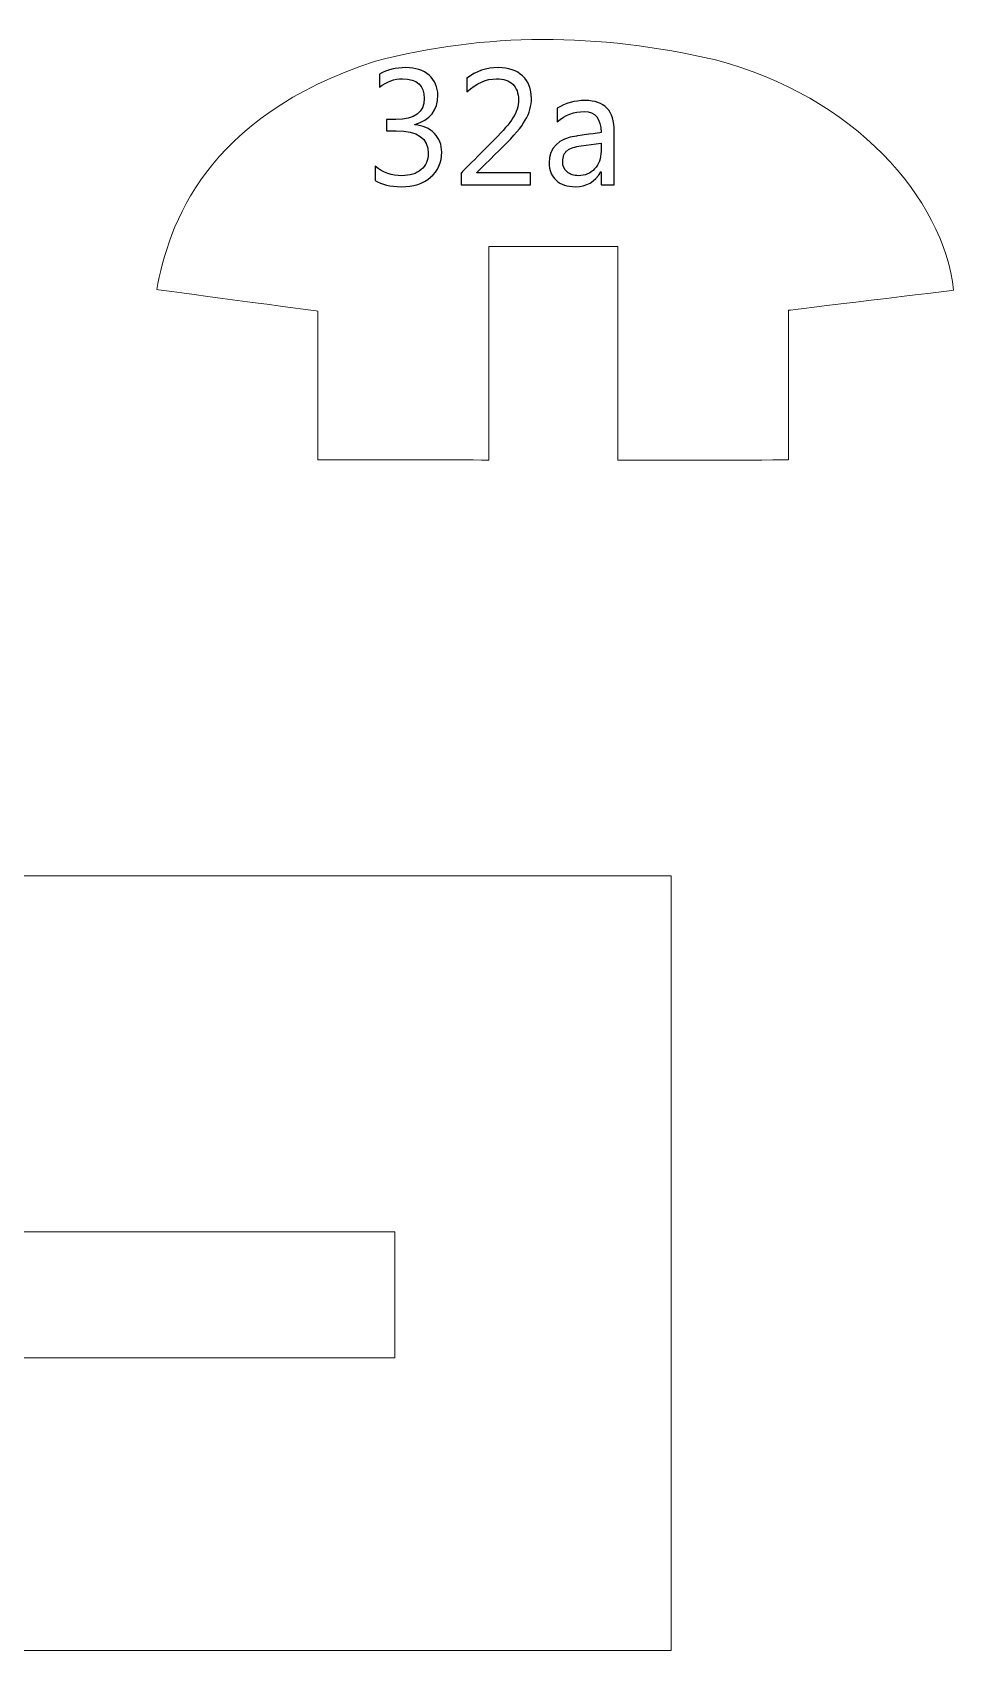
# Model space of a CAD drawing. Header units: centimetres. Extents: x -494 to 505, y -672 to 577.
# Drawn here: x -427.7 to -367.5, y -549.5 to -443.8 of the extents above; entities that cross this region are included whole.
import ezdxf

# ---------------------------------------------------------------- set-up
doc = ezdxf.new("R2010")
doc.units = ezdxf.units.CM
doc.header["$MEASUREMENT"] = 0
doc.layers.add('Camada 1', color=7, linetype='Continuous')
doc.layers.add('Camada 2', color=10, linetype='Continuous')

msp = doc.modelspace()

# ---------------------------------------------------------------- linework, layer by layer
at = {"layer": 'Camada 1', "lineweight": 9}
msp.add_lwpolyline([(-453.021446, -530.408896), (-403.99335, -530.408896), (-403.99335, -522.167104), (-453.021446, -522.167104), (-453.021446, -530.408896)], close=True, dxfattribs=at)
for points, knots in [([(-397.849598, -457.759816), (-397.849598, -457.759816), (-389.405622, -457.759816), (-389.405622, -457.759816), (-389.405622, -457.759816), (-389.405622, -457.759816), (-389.41121, -471.715084), (-389.41121, -471.715084), (-389.41121, -471.715084), (-389.41121, -471.715084), (-378.26823, -471.712036), (-378.26823, -471.712036), (-378.26823, -471.712036), (-378.26823, -471.712036), (-378.26061, -461.922622), (-378.26061, -461.922622), (-378.26061, -461.922622), (-378.26061, -461.922622), (-367.471198, -460.614014), (-367.471198, -460.614014), (-367.471198, -460.614014), (-368.12347, -454.582022), (-373.99214, -447.939668), (-383.022094, -445.56426), (-383.022094, -445.56426), (-390.730232, -443.76467), (-398.07896, -443.758828), (-405.252428, -445.64935), (-405.252428, -445.64935), (-416.395916, -449.25234), (-418.776404, -456.37323), (-419.541452, -460.575406), (-419.541452, -460.575406), (-419.541452, -460.575406), (-409.013914, -461.975962), (-409.013914, -461.975962), (-409.013914, -461.975962), (-409.013914, -461.975962), (-409.01239, -471.695272), (-409.01239, -471.695272), (-409.01239, -471.695272), (-409.01239, -471.695272), (-397.848582, -471.714068), (-397.848582, -471.714068), (-397.848582, -471.714068), (-397.848582, -471.714068), (-397.849598, -457.759816), (-397.849598, -457.759816)], [0, 0, 0, 0, 0.0769230769, 0.0769230769, 0.0769230769, 0.0769230869, 0.1538461538, 0.1538461538, 0.1538461538, 0.1538461638, 0.2307692308, 0.2307692308, 0.2307692308, 0.2307692408, 0.3076923077, 0.3076923077, 0.3076923077, 0.3076923177, 0.3846153846, 0.3846153846, 0.3846153846, 0.3846153946, 0.4615384615, 0.4615384615, 0.4615384615, 0.4615384715, 0.5384615385, 0.5384615385, 0.5384615385, 0.5384615485, 0.6153846154, 0.6153846154, 0.6153846154, 0.6153846254, 0.6923076923, 0.6923076923, 0.6923076923, 0.6923077023, 0.7692307692, 0.7692307692, 0.7692307692, 0.7692307792, 0.8461538462, 0.8461538462, 0.8461538462, 0.8461538562, 1, 1, 1, 1]), ([(-385.931918, -549.5417), (-385.931918, -549.5417), (-467.217506, -549.5417), (-467.217506, -549.5417), (-467.217506, -549.5417), (-467.217506, -549.5417), (-487.876342, -540.552132), (-487.876342, -540.552132), (-487.876342, -540.552132), (-487.876342, -540.552132), (-487.870754, -517.52754), (-487.870754, -517.52754), (-487.870754, -517.52754), (-487.870754, -517.52754), (-472.475814, -517.320276), (-472.475814, -517.320276), (-472.475814, -517.320276), (-472.475814, -517.320276), (-457.466954, -498.891052), (-457.466954, -498.891052), (-457.466954, -498.891052), (-457.466954, -498.891052), (-385.931918, -498.891052), (-385.931918, -498.891052), (-385.931918, -498.891052), (-385.931918, -498.891052), (-385.931918, -549.5417), (-385.931918, -549.5417)], [0, 0, 0, 0, 0.125, 0.125, 0.125, 0.12500001, 0.25, 0.25, 0.25, 0.25000001, 0.375, 0.375, 0.375, 0.37500001, 0.5, 0.5, 0.5, 0.50000001, 0.625, 0.625, 0.625, 0.62500001, 0.75, 0.75, 0.75, 0.75000001, 1, 1, 1, 1])]:
    msp.add_open_spline(points, degree=3, knots=knots, dxfattribs=at)
at = {"layer": 'Camada 2'}
for points, knots in [([(-405.275288, -453.440038), (-405.275288, -453.440038), (-405.275288, -452.515478), (-405.275288, -452.515478), (-405.275288, -452.515478), (-404.760938, -452.92391), (-404.178516, -453.12838), (-403.531324, -453.12838), (-403.531324, -453.12838), (-403.004528, -453.12838), (-402.585174, -452.99757), (-402.271484, -452.733918), (-402.271484, -452.733918), (-401.958048, -452.47052), (-401.802092, -452.115682), (-401.802092, -451.671182), (-401.802092, -451.671182), (-401.802092, -450.685662), (-402.500846, -450.192648), (-403.897084, -450.192648), (-403.897084, -450.192648), (-403.897084, -450.192648), (-404.522432, -450.192648), (-404.522432, -450.192648), (-404.522432, -450.192648), (-404.522432, -450.192648), (-404.522432, -449.461636), (-404.522432, -449.461636), (-404.522432, -449.461636), (-404.522432, -449.461636), (-403.927564, -449.461636), (-403.927564, -449.461636), (-403.927564, -449.461636), (-402.681948, -449.461636), (-402.060156, -448.999102), (-402.060156, -448.07632), (-402.060156, -448.07632), (-402.060156, -447.221356), (-402.535136, -446.79489), (-403.484842, -446.79489), (-403.484842, -446.79489), (-404.015194, -446.79489), (-404.51532, -446.97396), (-404.984966, -447.332608), (-404.984966, -447.332608), (-404.984966, -447.332608), (-404.984966, -446.4939), (-404.984966, -446.4939), (-404.984966, -446.4939), (-404.501096, -446.207134), (-403.929342, -446.063624), (-403.271482, -446.063624), (-403.271482, -446.063624), (-402.637244, -446.063624), (-402.130006, -446.232026), (-401.748244, -446.567306), (-401.748244, -446.567306), (-401.36826, -446.90411), (-401.178268, -447.334386), (-401.178268, -447.859404), (-401.178268, -447.859404), (-401.178268, -448.850512), (-401.68195, -449.48856), (-402.690838, -449.771516), (-402.690838, -449.771516), (-402.690838, -449.771516), (-402.690838, -449.793106), (-402.690838, -449.793106), (-402.690838, -449.793106), (-402.149818, -449.845176), (-401.719542, -450.035168), (-401.400518, -450.363082), (-401.400518, -450.363082), (-401.079716, -450.690996), (-400.920204, -451.099682), (-400.920204, -451.588886), (-400.920204, -451.588886), (-400.920204, -452.266304), (-401.162266, -452.811134), (-401.647914, -453.226932), (-401.647914, -453.226932), (-402.133562, -453.640952), (-402.773388, -453.848724), (-403.567392, -453.848724), (-403.567392, -453.848724), (-404.282402, -453.848724), (-404.852124, -453.71258), (-405.275288, -453.440038)], [0, 0, 0, 0, 0.0434782609, 0.0434782609, 0.0434782609, 0.0434782709, 0.0869565217, 0.0869565217, 0.0869565217, 0.0869565317, 0.1304347826, 0.1304347826, 0.1304347826, 0.1304347926, 0.1739130435, 0.1739130435, 0.1739130435, 0.1739130535, 0.2173913043, 0.2173913043, 0.2173913043, 0.2173913143, 0.2608695652, 0.2608695652, 0.2608695652, 0.2608695752, 0.3043478261, 0.3043478261, 0.3043478261, 0.3043478361, 0.347826087, 0.347826087, 0.347826087, 0.347826097, 0.3913043478, 0.3913043478, 0.3913043478, 0.3913043578, 0.4347826087, 0.4347826087, 0.4347826087, 0.4347826187, 0.4782608696, 0.4782608696, 0.4782608696, 0.4782608796, 0.5217391304, 0.5217391304, 0.5217391304, 0.5217391404, 0.5652173913, 0.5652173913, 0.5652173913, 0.5652174013, 0.6086956522, 0.6086956522, 0.6086956522, 0.6086956622, 0.652173913, 0.652173913, 0.652173913, 0.652173923, 0.6956521739, 0.6956521739, 0.6956521739, 0.6956521839, 0.7391304348, 0.7391304348, 0.7391304348, 0.7391304448, 0.7826086957, 0.7826086957, 0.7826086957, 0.7826087057, 0.8260869565, 0.8260869565, 0.8260869565, 0.8260869665, 0.8695652174, 0.8695652174, 0.8695652174, 0.8695652274, 0.9130434783, 0.9130434783, 0.9130434783, 0.9130434883, 1, 1, 1, 1]), ([(-395.124432, -453.719692), (-395.124432, -453.719692), (-399.662142, -453.719692), (-399.662142, -453.719692), (-399.662142, -453.719692), (-399.662142, -453.719692), (-399.662142, -452.956168), (-399.662142, -452.956168), (-399.662142, -452.956168), (-399.662142, -452.956168), (-397.468598, -450.755512), (-397.468598, -450.755512), (-397.468598, -450.755512), (-396.907766, -450.19468), (-396.50797, -449.72859), (-396.269718, -449.355718), (-396.269718, -449.355718), (-396.029434, -448.9831), (-395.909546, -448.583304), (-395.909546, -448.160394), (-395.909546, -448.160394), (-395.909546, -447.726816), (-396.033244, -447.389758), (-396.282164, -447.151506), (-396.282164, -447.151506), (-396.531338, -446.913254), (-396.884398, -446.79489), (-397.343122, -446.79489), (-397.343122, -446.79489), (-398.015206, -446.79489), (-398.658588, -447.081656), (-399.275046, -447.655188), (-399.275046, -447.655188), (-399.275046, -447.655188), (-399.275046, -446.751964), (-399.275046, -446.751964), (-399.275046, -446.751964), (-398.68729, -446.292986), (-398.00276, -446.063624), (-397.223234, -446.063624), (-397.223234, -446.063624), (-396.55115, -446.063624), (-396.022322, -446.246504), (-395.637004, -446.610232), (-395.637004, -446.610232), (-395.251686, -446.97396), (-395.059916, -447.463418), (-395.059916, -448.07632), (-395.059916, -448.07632), (-395.059916, -448.558412), (-395.192504, -449.03136), (-395.459712, -449.492116), (-395.459712, -449.492116), (-395.724888, -449.952618), (-396.203424, -450.524372), (-396.893288, -451.207124), (-396.893288, -451.207124), (-396.893288, -451.207124), (-398.629886, -452.92391), (-398.629886, -452.92391), (-398.629886, -452.92391), (-398.629886, -452.92391), (-398.629886, -452.9455), (-398.629886, -452.9455), (-398.629886, -452.9455), (-398.629886, -452.9455), (-395.124432, -452.9455), (-395.124432, -452.9455), (-395.124432, -452.9455), (-395.124432, -452.9455), (-395.124432, -453.719692), (-395.124432, -453.719692)], [0, 0, 0, 0, 0.0526315789, 0.0526315789, 0.0526315789, 0.0526315889, 0.1052631579, 0.1052631579, 0.1052631579, 0.1052631679, 0.1578947368, 0.1578947368, 0.1578947368, 0.1578947468, 0.2105263158, 0.2105263158, 0.2105263158, 0.2105263258, 0.2631578947, 0.2631578947, 0.2631578947, 0.2631579047, 0.3157894737, 0.3157894737, 0.3157894737, 0.3157894837, 0.3684210526, 0.3684210526, 0.3684210526, 0.3684210626, 0.4210526316, 0.4210526316, 0.4210526316, 0.4210526416, 0.4736842105, 0.4736842105, 0.4736842105, 0.4736842205, 0.5263157895, 0.5263157895, 0.5263157895, 0.5263157995, 0.5789473684, 0.5789473684, 0.5789473684, 0.5789473784, 0.6315789474, 0.6315789474, 0.6315789474, 0.6315789574, 0.6842105263, 0.6842105263, 0.6842105263, 0.6842105363, 0.7368421053, 0.7368421053, 0.7368421053, 0.7368421153, 0.7894736842, 0.7894736842, 0.7894736842, 0.7894736942, 0.8421052632, 0.8421052632, 0.8421052632, 0.8421052732, 0.8947368421, 0.8947368421, 0.8947368421, 0.8947368521, 1, 1, 1, 1]), ([(-389.65124, -453.719692), (-389.65124, -453.719692), (-390.511538, -453.719692), (-390.511538, -453.719692), (-390.511538, -453.719692), (-390.511538, -453.719692), (-390.511538, -452.879206), (-390.511538, -452.879206), (-390.511538, -452.879206), (-390.511538, -452.879206), (-390.533128, -452.879206), (-390.533128, -452.879206), (-390.533128, -452.879206), (-390.907524, -453.526144), (-391.457688, -453.848724), (-392.187176, -453.848724), (-392.187176, -453.848724), (-392.723116, -453.848724), (-393.14247, -453.707246), (-393.445238, -453.422258), (-393.445238, -453.422258), (-393.74826, -453.139048), (-393.898628, -452.76262), (-393.898628, -452.293228), (-393.898628, -452.293228), (-393.898628, -451.287642), (-393.307316, -450.701664), (-392.124438, -450.536818), (-392.124438, -450.536818), (-392.124438, -450.536818), (-390.511538, -450.311012), (-390.511538, -450.311012), (-390.511538, -450.311012), (-390.511538, -449.393564), (-390.880854, -448.934586), (-391.618978, -448.934586), (-391.618978, -448.934586), (-392.26617, -448.934586), (-392.85037, -449.156836), (-393.371832, -449.601336), (-393.371832, -449.601336), (-393.371832, -449.601336), (-393.371832, -448.719702), (-393.371832, -448.719702), (-393.371832, -448.719702), (-392.843258, -448.382644), (-392.23569, -448.214242), (-391.545572, -448.214242), (-391.545572, -448.214242), (-390.282176, -448.214242), (-389.65124, -448.88277), (-389.65124, -450.22135), (-389.65124, -450.22135), (-389.65124, -450.22135), (-389.65124, -453.719692), (-389.65124, -453.719692)], [0, 0, 0, 0, 0.0666666667, 0.0666666667, 0.0666666667, 0.0666666767, 0.1333333333, 0.1333333333, 0.1333333333, 0.1333333433, 0.2, 0.2, 0.2, 0.20000001, 0.2666666667, 0.2666666667, 0.2666666667, 0.2666666767, 0.3333333333, 0.3333333333, 0.3333333333, 0.3333333433, 0.4, 0.4, 0.4, 0.40000001, 0.4666666667, 0.4666666667, 0.4666666667, 0.4666666767, 0.5333333333, 0.5333333333, 0.5333333333, 0.5333333433, 0.6, 0.6, 0.6, 0.60000001, 0.6666666667, 0.6666666667, 0.6666666667, 0.6666666767, 0.7333333333, 0.7333333333, 0.7333333333, 0.7333333433, 0.8, 0.8, 0.8, 0.80000001, 0.8666666667, 0.8666666667, 0.8666666667, 0.8666666767, 1, 1, 1, 1]), ([(-390.511538, -450.999098), (-390.511538, -450.999098), (-391.80897, -451.178422), (-391.80897, -451.178422), (-391.80897, -451.178422), (-392.208766, -451.234048), (-392.509756, -451.334378), (-392.712194, -451.475856), (-392.712194, -451.475856), (-392.914886, -451.619366), (-393.016994, -451.870318), (-393.016994, -452.232268), (-393.016994, -452.232268), (-393.016994, -452.495666), (-392.923776, -452.710804), (-392.735562, -452.877428), (-392.735562, -452.877428), (-392.549126, -453.044052), (-392.298428, -453.12838), (-391.988294, -453.12838), (-391.988294, -453.12838), (-391.56005, -453.12838), (-391.20699, -452.977758), (-390.929114, -452.678546), (-390.929114, -452.678546), (-390.651238, -452.377302), (-390.511538, -451.997572), (-390.511538, -451.536816), (-390.511538, -451.536816), (-390.511538, -451.536816), (-390.511538, -450.999098), (-390.511538, -450.999098)], [0, 0, 0, 0, 0.1111111111, 0.1111111111, 0.1111111111, 0.1111111211, 0.2222222222, 0.2222222222, 0.2222222222, 0.2222222322, 0.3333333333, 0.3333333333, 0.3333333333, 0.3333333433, 0.4444444444, 0.4444444444, 0.4444444444, 0.4444444544, 0.5555555556, 0.5555555556, 0.5555555556, 0.5555555656, 0.6666666667, 0.6666666667, 0.6666666667, 0.6666666767, 0.7777777778, 0.7777777778, 0.7777777778, 0.7777777878, 1, 1, 1, 1])]:
    msp.add_open_spline(points, degree=3, knots=knots, dxfattribs=at)
at = {"layer": 'Camada 2', "lineweight": 9}
for points, knots in [([(-405.275288, -453.440038), (-405.275288, -453.440038), (-405.275288, -452.515478), (-405.275288, -452.515478), (-405.275288, -452.515478), (-404.760938, -452.92391), (-404.178516, -453.12838), (-403.531324, -453.12838), (-403.531324, -453.12838), (-403.004528, -453.12838), (-402.585174, -452.99757), (-402.271484, -452.733918), (-402.271484, -452.733918), (-401.958048, -452.47052), (-401.802092, -452.115682), (-401.802092, -451.671182), (-401.802092, -451.671182), (-401.802092, -450.685662), (-402.500846, -450.192648), (-403.897084, -450.192648), (-403.897084, -450.192648), (-403.897084, -450.192648), (-404.522432, -450.192648), (-404.522432, -450.192648), (-404.522432, -450.192648), (-404.522432, -450.192648), (-404.522432, -449.461636), (-404.522432, -449.461636), (-404.522432, -449.461636), (-404.522432, -449.461636), (-403.927564, -449.461636), (-403.927564, -449.461636), (-403.927564, -449.461636), (-402.681948, -449.461636), (-402.060156, -448.999102), (-402.060156, -448.07632), (-402.060156, -448.07632), (-402.060156, -447.221356), (-402.535136, -446.79489), (-403.484842, -446.79489), (-403.484842, -446.79489), (-404.015194, -446.79489), (-404.51532, -446.97396), (-404.984966, -447.332608), (-404.984966, -447.332608), (-404.984966, -447.332608), (-404.984966, -446.4939), (-404.984966, -446.4939), (-404.984966, -446.4939), (-404.501096, -446.207134), (-403.929342, -446.063624), (-403.271482, -446.063624), (-403.271482, -446.063624), (-402.637244, -446.063624), (-402.130006, -446.232026), (-401.748244, -446.567306), (-401.748244, -446.567306), (-401.36826, -446.90411), (-401.178268, -447.334386), (-401.178268, -447.859404), (-401.178268, -447.859404), (-401.178268, -448.850512), (-401.68195, -449.48856), (-402.690838, -449.771516), (-402.690838, -449.771516), (-402.690838, -449.771516), (-402.690838, -449.793106), (-402.690838, -449.793106), (-402.690838, -449.793106), (-402.149818, -449.845176), (-401.719542, -450.035168), (-401.400518, -450.363082), (-401.400518, -450.363082), (-401.079716, -450.690996), (-400.920204, -451.099682), (-400.920204, -451.588886), (-400.920204, -451.588886), (-400.920204, -452.266304), (-401.162266, -452.811134), (-401.647914, -453.226932), (-401.647914, -453.226932), (-402.133562, -453.640952), (-402.773388, -453.848724), (-403.567392, -453.848724), (-403.567392, -453.848724), (-404.282402, -453.848724), (-404.852124, -453.71258), (-405.275288, -453.440038)], [0, 0, 0, 0, 0.0434782609, 0.0434782609, 0.0434782609, 0.0434782709, 0.0869565217, 0.0869565217, 0.0869565217, 0.0869565317, 0.1304347826, 0.1304347826, 0.1304347826, 0.1304347926, 0.1739130435, 0.1739130435, 0.1739130435, 0.1739130535, 0.2173913043, 0.2173913043, 0.2173913043, 0.2173913143, 0.2608695652, 0.2608695652, 0.2608695652, 0.2608695752, 0.3043478261, 0.3043478261, 0.3043478261, 0.3043478361, 0.347826087, 0.347826087, 0.347826087, 0.347826097, 0.3913043478, 0.3913043478, 0.3913043478, 0.3913043578, 0.4347826087, 0.4347826087, 0.4347826087, 0.4347826187, 0.4782608696, 0.4782608696, 0.4782608696, 0.4782608796, 0.5217391304, 0.5217391304, 0.5217391304, 0.5217391404, 0.5652173913, 0.5652173913, 0.5652173913, 0.5652174013, 0.6086956522, 0.6086956522, 0.6086956522, 0.6086956622, 0.652173913, 0.652173913, 0.652173913, 0.652173923, 0.6956521739, 0.6956521739, 0.6956521739, 0.6956521839, 0.7391304348, 0.7391304348, 0.7391304348, 0.7391304448, 0.7826086957, 0.7826086957, 0.7826086957, 0.7826087057, 0.8260869565, 0.8260869565, 0.8260869565, 0.8260869665, 0.8695652174, 0.8695652174, 0.8695652174, 0.8695652274, 0.9130434783, 0.9130434783, 0.9130434783, 0.9130434883, 1, 1, 1, 1]), ([(-395.124432, -453.719692), (-395.124432, -453.719692), (-399.662142, -453.719692), (-399.662142, -453.719692), (-399.662142, -453.719692), (-399.662142, -453.719692), (-399.662142, -452.956168), (-399.662142, -452.956168), (-399.662142, -452.956168), (-399.662142, -452.956168), (-397.468598, -450.755512), (-397.468598, -450.755512), (-397.468598, -450.755512), (-396.907766, -450.19468), (-396.50797, -449.72859), (-396.269718, -449.355718), (-396.269718, -449.355718), (-396.029434, -448.9831), (-395.909546, -448.583304), (-395.909546, -448.160394), (-395.909546, -448.160394), (-395.909546, -447.726816), (-396.033244, -447.389758), (-396.282164, -447.151506), (-396.282164, -447.151506), (-396.531338, -446.913254), (-396.884398, -446.79489), (-397.343122, -446.79489), (-397.343122, -446.79489), (-398.015206, -446.79489), (-398.658588, -447.081656), (-399.275046, -447.655188), (-399.275046, -447.655188), (-399.275046, -447.655188), (-399.275046, -446.751964), (-399.275046, -446.751964), (-399.275046, -446.751964), (-398.68729, -446.292986), (-398.00276, -446.063624), (-397.223234, -446.063624), (-397.223234, -446.063624), (-396.55115, -446.063624), (-396.022322, -446.246504), (-395.637004, -446.610232), (-395.637004, -446.610232), (-395.251686, -446.97396), (-395.059916, -447.463418), (-395.059916, -448.07632), (-395.059916, -448.07632), (-395.059916, -448.558412), (-395.192504, -449.03136), (-395.459712, -449.492116), (-395.459712, -449.492116), (-395.724888, -449.952618), (-396.203424, -450.524372), (-396.893288, -451.207124), (-396.893288, -451.207124), (-396.893288, -451.207124), (-398.629886, -452.92391), (-398.629886, -452.92391), (-398.629886, -452.92391), (-398.629886, -452.92391), (-398.629886, -452.9455), (-398.629886, -452.9455), (-398.629886, -452.9455), (-398.629886, -452.9455), (-395.124432, -452.9455), (-395.124432, -452.9455), (-395.124432, -452.9455), (-395.124432, -452.9455), (-395.124432, -453.719692), (-395.124432, -453.719692)], [0, 0, 0, 0, 0.0526315789, 0.0526315789, 0.0526315789, 0.0526315889, 0.1052631579, 0.1052631579, 0.1052631579, 0.1052631679, 0.1578947368, 0.1578947368, 0.1578947368, 0.1578947468, 0.2105263158, 0.2105263158, 0.2105263158, 0.2105263258, 0.2631578947, 0.2631578947, 0.2631578947, 0.2631579047, 0.3157894737, 0.3157894737, 0.3157894737, 0.3157894837, 0.3684210526, 0.3684210526, 0.3684210526, 0.3684210626, 0.4210526316, 0.4210526316, 0.4210526316, 0.4210526416, 0.4736842105, 0.4736842105, 0.4736842105, 0.4736842205, 0.5263157895, 0.5263157895, 0.5263157895, 0.5263157995, 0.5789473684, 0.5789473684, 0.5789473684, 0.5789473784, 0.6315789474, 0.6315789474, 0.6315789474, 0.6315789574, 0.6842105263, 0.6842105263, 0.6842105263, 0.6842105363, 0.7368421053, 0.7368421053, 0.7368421053, 0.7368421153, 0.7894736842, 0.7894736842, 0.7894736842, 0.7894736942, 0.8421052632, 0.8421052632, 0.8421052632, 0.8421052732, 0.8947368421, 0.8947368421, 0.8947368421, 0.8947368521, 1, 1, 1, 1]), ([(-389.65124, -453.719692), (-389.65124, -453.719692), (-390.511538, -453.719692), (-390.511538, -453.719692), (-390.511538, -453.719692), (-390.511538, -453.719692), (-390.511538, -452.879206), (-390.511538, -452.879206), (-390.511538, -452.879206), (-390.511538, -452.879206), (-390.533128, -452.879206), (-390.533128, -452.879206), (-390.533128, -452.879206), (-390.907524, -453.526144), (-391.457688, -453.848724), (-392.187176, -453.848724), (-392.187176, -453.848724), (-392.723116, -453.848724), (-393.14247, -453.707246), (-393.445238, -453.422258), (-393.445238, -453.422258), (-393.74826, -453.139048), (-393.898628, -452.76262), (-393.898628, -452.293228), (-393.898628, -452.293228), (-393.898628, -451.287642), (-393.307316, -450.701664), (-392.124438, -450.536818), (-392.124438, -450.536818), (-392.124438, -450.536818), (-390.511538, -450.311012), (-390.511538, -450.311012), (-390.511538, -450.311012), (-390.511538, -449.393564), (-390.880854, -448.934586), (-391.618978, -448.934586), (-391.618978, -448.934586), (-392.26617, -448.934586), (-392.85037, -449.156836), (-393.371832, -449.601336), (-393.371832, -449.601336), (-393.371832, -449.601336), (-393.371832, -448.719702), (-393.371832, -448.719702), (-393.371832, -448.719702), (-392.843258, -448.382644), (-392.23569, -448.214242), (-391.545572, -448.214242), (-391.545572, -448.214242), (-390.282176, -448.214242), (-389.65124, -448.88277), (-389.65124, -450.22135), (-389.65124, -450.22135), (-389.65124, -450.22135), (-389.65124, -453.719692), (-389.65124, -453.719692)], [0, 0, 0, 0, 0.0666666667, 0.0666666667, 0.0666666667, 0.0666666767, 0.1333333333, 0.1333333333, 0.1333333333, 0.1333333433, 0.2, 0.2, 0.2, 0.20000001, 0.2666666667, 0.2666666667, 0.2666666667, 0.2666666767, 0.3333333333, 0.3333333333, 0.3333333333, 0.3333333433, 0.4, 0.4, 0.4, 0.40000001, 0.4666666667, 0.4666666667, 0.4666666667, 0.4666666767, 0.5333333333, 0.5333333333, 0.5333333333, 0.5333333433, 0.6, 0.6, 0.6, 0.60000001, 0.6666666667, 0.6666666667, 0.6666666667, 0.6666666767, 0.7333333333, 0.7333333333, 0.7333333333, 0.7333333433, 0.8, 0.8, 0.8, 0.80000001, 0.8666666667, 0.8666666667, 0.8666666667, 0.8666666767, 1, 1, 1, 1]), ([(-390.511538, -450.999098), (-390.511538, -450.999098), (-391.80897, -451.178422), (-391.80897, -451.178422), (-391.80897, -451.178422), (-392.208766, -451.234048), (-392.509756, -451.334378), (-392.712194, -451.475856), (-392.712194, -451.475856), (-392.914886, -451.619366), (-393.016994, -451.870318), (-393.016994, -452.232268), (-393.016994, -452.232268), (-393.016994, -452.495666), (-392.923776, -452.710804), (-392.735562, -452.877428), (-392.735562, -452.877428), (-392.549126, -453.044052), (-392.298428, -453.12838), (-391.988294, -453.12838), (-391.988294, -453.12838), (-391.56005, -453.12838), (-391.20699, -452.977758), (-390.929114, -452.678546), (-390.929114, -452.678546), (-390.651238, -452.377302), (-390.511538, -451.997572), (-390.511538, -451.536816), (-390.511538, -451.536816), (-390.511538, -451.536816), (-390.511538, -450.999098), (-390.511538, -450.999098)], [0, 0, 0, 0, 0.1111111111, 0.1111111111, 0.1111111111, 0.1111111211, 0.2222222222, 0.2222222222, 0.2222222222, 0.2222222322, 0.3333333333, 0.3333333333, 0.3333333333, 0.3333333433, 0.4444444444, 0.4444444444, 0.4444444444, 0.4444444544, 0.5555555556, 0.5555555556, 0.5555555556, 0.5555555656, 0.6666666667, 0.6666666667, 0.6666666667, 0.6666666767, 0.7777777778, 0.7777777778, 0.7777777778, 0.7777777878, 1, 1, 1, 1])]:
    msp.add_open_spline(points, degree=3, knots=knots, dxfattribs=at)

doc.saveas('drawing.dxf')
